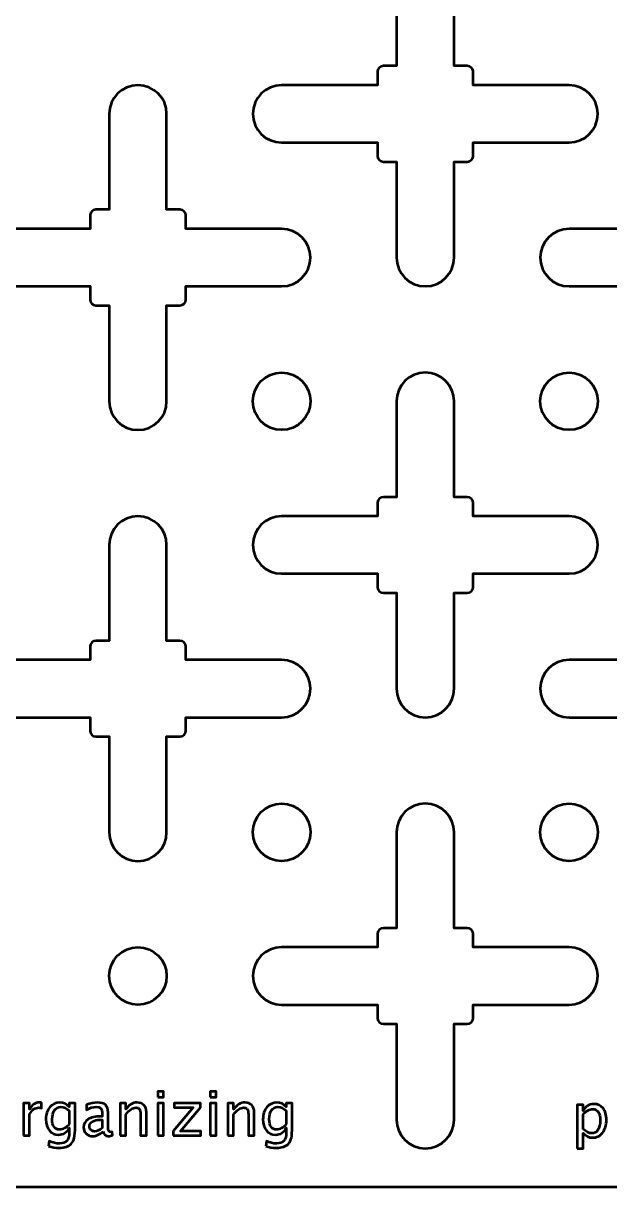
# Model space of a CAD drawing. Header units: centimetres. Extents: x -24.7 to 24.7, y -24.7 to 24.7.
# Drawn here: x -17.7 to -11.57, y -24.7 to -12.55 of the extents above; entities that cross this region are included whole.
import ezdxf

# ---------------------------------------------------------------- set-up
doc = ezdxf.new("R2010")
doc.units = ezdxf.units.CM
doc.header["$MEASUREMENT"] = 0
doc.layers.add('Layer 1', color=7, linetype='Continuous')

msp = doc.modelspace()

# ---------------------------------------------------------------- linework, layer by layer
at = {"layer": 'Layer 1', "lineweight": 53}
for centre in [(-14.99999, -16.50001), (-11.99999, -16.50001), (-14.99999, -21.00001), (-11.99999, -21.00001), (-16.49999, -22.50001)]:
    msp.add_ellipse(centre, major_axis=(0, 0.30001), ratio=1, dxfattribs=at)
for points, knots in [([(-24.7, -24.2), (-24.7, -24.2), (-24.7, 24.2), (-24.7, 24.2), (-24.7, 24.2), (-24.7, 24.47614), (-24.47614, 24.7), (-24.2, 24.7), (-24.2, 24.7), (-24.2, 24.7), (24.2, 24.7), (24.2, 24.7), (24.2, 24.7), (24.47614, 24.7), (24.7, 24.47614), (24.7, 24.2), (24.7, 24.2), (24.7, 24.2), (24.7, -24.2), (24.7, -24.2), (24.7, -24.2), (24.7, -24.47614), (24.47614, -24.7), (24.2, -24.7), (24.2, -24.7), (24.2, -24.7), (-24.2, -24.7), (-24.2, -24.7), (-24.2, -24.7), (-24.47614, -24.7), (-24.7, -24.47614), (-24.7, -24.2)], [0, 0, 0, 0, 0.11111111, 0.11111111, 0.11111111, 0.11111111, 0.22222222, 0.22222222, 0.22222222, 0.22222222, 0.33333333, 0.33333333, 0.33333333, 0.33333333, 0.44444444, 0.44444444, 0.44444444, 0.44444444, 0.55555556, 0.55555556, 0.55555556, 0.55555556, 0.66666667, 0.66666667, 0.66666667, 0.66666667, 0.77777778, 0.77777778, 0.77777778, 0.77777778, 1, 1, 1, 1]), ([(-13.8, -15), (-13.8, -15), (-13.8, -13.99998), (-13.8, -13.99998), (-13.8, -13.99998), (-13.8, -13.99998), (-13.9375, -13.99998), (-13.9375, -13.99998), (-13.9375, -13.99998), (-13.97202, -13.99998), (-14, -13.97199), (-14, -13.93748), (-14, -13.93748), (-14, -13.93748), (-14, -13.8), (-14, -13.8), (-14, -13.8), (-14, -13.8), (-15, -13.8), (-15, -13.8), (-15, -13.8), (-15.16569, -13.8), (-15.3, -13.66569), (-15.3, -13.5), (-15.3, -13.5), (-15.3, -13.33431), (-15.16569, -13.2), (-15, -13.2), (-15, -13.2), (-15, -13.2), (-14, -13.2), (-14, -13.2), (-14, -13.2), (-14, -13.2), (-14, -13.06252), (-14, -13.06252), (-14, -13.06252), (-14, -13.02801), (-13.97202, -13.00002), (-13.9375, -13.00002), (-13.9375, -13.00002), (-13.9375, -13.00002), (-13.8, -13.00002), (-13.8, -13.00002), (-13.8, -13.00002), (-13.8, -13.00002), (-13.8, -12), (-13.8, -12), (-13.8, -12), (-13.8, -11.83431), (-13.66569, -11.7), (-13.5, -11.7), (-13.5, -11.7), (-13.33431, -11.7), (-13.2, -11.83431), (-13.2, -12), (-13.2, -12), (-13.2, -12), (-13.2, -13.00002), (-13.2, -13.00002), (-13.2, -13.00002), (-13.2, -13.00002), (-13.0625, -13.00002), (-13.0625, -13.00002), (-13.0625, -13.00002), (-13.02798, -13.00002), (-13, -13.02801), (-13, -13.06252), (-13, -13.06252), (-13, -13.06252), (-13, -13.2), (-13, -13.2), (-13, -13.2), (-13, -13.2), (-12, -13.2), (-12, -13.2), (-12, -13.2), (-11.83431, -13.2), (-11.7, -13.33431), (-11.7, -13.5), (-11.7, -13.5), (-11.7, -13.66569), (-11.83431, -13.8), (-12, -13.8), (-12, -13.8), (-12, -13.8), (-13, -13.8), (-13, -13.8), (-13, -13.8), (-13, -13.8), (-13, -13.93748), (-13, -13.93748), (-13, -13.93748), (-13, -13.97199), (-13.02798, -13.99998), (-13.0625, -13.99998), (-13.0625, -13.99998), (-13.0625, -13.99998), (-13.2, -13.99998), (-13.2, -13.99998), (-13.2, -13.99998), (-13.2, -13.99998), (-13.2, -15), (-13.2, -15), (-13.2, -15), (-13.2, -15.16569), (-13.33431, -15.3), (-13.5, -15.3), (-13.5, -15.3), (-13.66569, -15.3), (-13.8, -15.16569), (-13.8, -15)], [0, 0, 0, 0, 0.03448276, 0.03448276, 0.03448276, 0.03448276, 0.06896552, 0.06896552, 0.06896552, 0.06896552, 0.10344828, 0.10344828, 0.10344828, 0.10344828, 0.13793103, 0.13793103, 0.13793103, 0.13793103, 0.17241379, 0.17241379, 0.17241379, 0.17241379, 0.20689655, 0.20689655, 0.20689655, 0.20689655, 0.24137931, 0.24137931, 0.24137931, 0.24137931, 0.27586207, 0.27586207, 0.27586207, 0.27586207, 0.31034483, 0.31034483, 0.31034483, 0.31034483, 0.34482759, 0.34482759, 0.34482759, 0.34482759, 0.37931034, 0.37931034, 0.37931034, 0.37931034, 0.4137931, 0.4137931, 0.4137931, 0.4137931, 0.44827586, 0.44827586, 0.44827586, 0.44827586, 0.48275862, 0.48275862, 0.48275862, 0.48275862, 0.51724138, 0.51724138, 0.51724138, 0.51724138, 0.55172414, 0.55172414, 0.55172414, 0.55172414, 0.5862069, 0.5862069, 0.5862069, 0.5862069, 0.62068966, 0.62068966, 0.62068966, 0.62068966, 0.65517241, 0.65517241, 0.65517241, 0.65517241, 0.68965517, 0.68965517, 0.68965517, 0.68965517, 0.72413793, 0.72413793, 0.72413793, 0.72413793, 0.75862069, 0.75862069, 0.75862069, 0.75862069, 0.79310345, 0.79310345, 0.79310345, 0.79310345, 0.82758621, 0.82758621, 0.82758621, 0.82758621, 0.86206897, 0.86206897, 0.86206897, 0.86206897, 0.89655172, 0.89655172, 0.89655172, 0.89655172, 0.93103448, 0.93103448, 0.93103448, 0.93103448, 1, 1, 1, 1]), ([(-16.8, -16.5), (-16.8, -16.5), (-16.8, -15.49998), (-16.8, -15.49998), (-16.8, -15.49998), (-16.8, -15.49998), (-16.9375, -15.49998), (-16.9375, -15.49998), (-16.9375, -15.49998), (-16.97202, -15.49998), (-17, -15.47199), (-17, -15.43748), (-17, -15.43748), (-17, -15.43748), (-17, -15.3), (-17, -15.3), (-17, -15.3), (-17, -15.3), (-18, -15.3), (-18, -15.3), (-18, -15.3), (-18.16569, -15.3), (-18.3, -15.16569), (-18.3, -15), (-18.3, -15), (-18.3, -14.83431), (-18.16569, -14.7), (-18, -14.7), (-18, -14.7), (-18, -14.7), (-17, -14.7), (-17, -14.7), (-17, -14.7), (-17, -14.7), (-17, -14.56252), (-17, -14.56252), (-17, -14.56252), (-17, -14.52801), (-16.97202, -14.50002), (-16.9375, -14.50002), (-16.9375, -14.50002), (-16.9375, -14.50002), (-16.8, -14.50002), (-16.8, -14.50002), (-16.8, -14.50002), (-16.8, -14.50002), (-16.8, -13.5), (-16.8, -13.5), (-16.8, -13.5), (-16.8, -13.33431), (-16.66569, -13.2), (-16.5, -13.2), (-16.5, -13.2), (-16.33431, -13.2), (-16.2, -13.33431), (-16.2, -13.5), (-16.2, -13.5), (-16.2, -13.5), (-16.2, -14.50002), (-16.2, -14.50002), (-16.2, -14.50002), (-16.2, -14.50002), (-16.0625, -14.50002), (-16.0625, -14.50002), (-16.0625, -14.50002), (-16.02798, -14.50002), (-16, -14.52801), (-16, -14.56252), (-16, -14.56252), (-16, -14.56252), (-16, -14.7), (-16, -14.7), (-16, -14.7), (-16, -14.7), (-15, -14.7), (-15, -14.7), (-15, -14.7), (-14.83431, -14.7), (-14.7, -14.83431), (-14.7, -15), (-14.7, -15), (-14.7, -15.16569), (-14.83431, -15.3), (-15, -15.3), (-15, -15.3), (-15, -15.3), (-16, -15.3), (-16, -15.3), (-16, -15.3), (-16, -15.3), (-16, -15.43748), (-16, -15.43748), (-16, -15.43748), (-16, -15.47199), (-16.02798, -15.49998), (-16.0625, -15.49998), (-16.0625, -15.49998), (-16.0625, -15.49998), (-16.2, -15.49998), (-16.2, -15.49998), (-16.2, -15.49998), (-16.2, -15.49998), (-16.2, -16.5), (-16.2, -16.5), (-16.2, -16.5), (-16.2, -16.66569), (-16.33431, -16.8), (-16.5, -16.8), (-16.5, -16.8), (-16.66569, -16.8), (-16.8, -16.66569), (-16.8, -16.5)], [0, 0, 0, 0, 0.03448276, 0.03448276, 0.03448276, 0.03448276, 0.06896552, 0.06896552, 0.06896552, 0.06896552, 0.10344828, 0.10344828, 0.10344828, 0.10344828, 0.13793103, 0.13793103, 0.13793103, 0.13793103, 0.17241379, 0.17241379, 0.17241379, 0.17241379, 0.20689655, 0.20689655, 0.20689655, 0.20689655, 0.24137931, 0.24137931, 0.24137931, 0.24137931, 0.27586207, 0.27586207, 0.27586207, 0.27586207, 0.31034483, 0.31034483, 0.31034483, 0.31034483, 0.34482759, 0.34482759, 0.34482759, 0.34482759, 0.37931034, 0.37931034, 0.37931034, 0.37931034, 0.4137931, 0.4137931, 0.4137931, 0.4137931, 0.44827586, 0.44827586, 0.44827586, 0.44827586, 0.48275862, 0.48275862, 0.48275862, 0.48275862, 0.51724138, 0.51724138, 0.51724138, 0.51724138, 0.55172414, 0.55172414, 0.55172414, 0.55172414, 0.5862069, 0.5862069, 0.5862069, 0.5862069, 0.62068966, 0.62068966, 0.62068966, 0.62068966, 0.65517241, 0.65517241, 0.65517241, 0.65517241, 0.68965517, 0.68965517, 0.68965517, 0.68965517, 0.72413793, 0.72413793, 0.72413793, 0.72413793, 0.75862069, 0.75862069, 0.75862069, 0.75862069, 0.79310345, 0.79310345, 0.79310345, 0.79310345, 0.82758621, 0.82758621, 0.82758621, 0.82758621, 0.86206897, 0.86206897, 0.86206897, 0.86206897, 0.89655172, 0.89655172, 0.89655172, 0.89655172, 0.93103448, 0.93103448, 0.93103448, 0.93103448, 1, 1, 1, 1]), ([(-10.8, -16.5), (-10.8, -16.5), (-10.8, -15.49998), (-10.8, -15.49998), (-10.8, -15.49998), (-10.8, -15.49998), (-10.9375, -15.49998), (-10.9375, -15.49998), (-10.9375, -15.49998), (-10.97202, -15.49998), (-11, -15.47199), (-11, -15.43748), (-11, -15.43748), (-11, -15.43748), (-11, -15.3), (-11, -15.3), (-11, -15.3), (-11, -15.3), (-12, -15.3), (-12, -15.3), (-12, -15.3), (-12.16569, -15.3), (-12.3, -15.16569), (-12.3, -15), (-12.3, -15), (-12.3, -14.83431), (-12.16569, -14.7), (-12, -14.7), (-12, -14.7), (-12, -14.7), (-11, -14.7), (-11, -14.7), (-11, -14.7), (-11, -14.7), (-11, -14.56252), (-11, -14.56252), (-11, -14.56252), (-11, -14.52801), (-10.97202, -14.50002), (-10.9375, -14.50002), (-10.9375, -14.50002), (-10.9375, -14.50002), (-10.8, -14.50002), (-10.8, -14.50002), (-10.8, -14.50002), (-10.8, -14.50002), (-10.8, -13.5), (-10.8, -13.5), (-10.8, -13.5), (-10.8, -13.33431), (-10.66569, -13.2), (-10.5, -13.2), (-10.5, -13.2), (-10.33431, -13.2), (-10.2, -13.33431), (-10.2, -13.5), (-10.2, -13.5), (-10.2, -13.5), (-10.2, -14.50002), (-10.2, -14.50002), (-10.2, -14.50002), (-10.2, -14.50002), (-10.0625, -14.50002), (-10.0625, -14.50002), (-10.0625, -14.50002), (-10.02798, -14.50002), (-10, -14.52801), (-10, -14.56252), (-10, -14.56252), (-10, -14.56252), (-10, -14.7), (-10, -14.7), (-10, -14.7), (-10, -14.7), (-9, -14.7), (-9, -14.7), (-9, -14.7), (-8.83431, -14.7), (-8.7, -14.83431), (-8.7, -15), (-8.7, -15), (-8.7, -15.16569), (-8.83431, -15.3), (-9, -15.3), (-9, -15.3), (-9, -15.3), (-10, -15.3), (-10, -15.3), (-10, -15.3), (-10, -15.3), (-10, -15.43748), (-10, -15.43748), (-10, -15.43748), (-10, -15.47199), (-10.02798, -15.49998), (-10.0625, -15.49998), (-10.0625, -15.49998), (-10.0625, -15.49998), (-10.2, -15.49998), (-10.2, -15.49998), (-10.2, -15.49998), (-10.2, -15.49998), (-10.2, -16.5), (-10.2, -16.5), (-10.2, -16.5), (-10.2, -16.66569), (-10.33431, -16.8), (-10.5, -16.8), (-10.5, -16.8), (-10.66569, -16.8), (-10.8, -16.66569), (-10.8, -16.5)], [0, 0, 0, 0, 0.03448276, 0.03448276, 0.03448276, 0.03448276, 0.06896552, 0.06896552, 0.06896552, 0.06896552, 0.10344828, 0.10344828, 0.10344828, 0.10344828, 0.13793103, 0.13793103, 0.13793103, 0.13793103, 0.17241379, 0.17241379, 0.17241379, 0.17241379, 0.20689655, 0.20689655, 0.20689655, 0.20689655, 0.24137931, 0.24137931, 0.24137931, 0.24137931, 0.27586207, 0.27586207, 0.27586207, 0.27586207, 0.31034483, 0.31034483, 0.31034483, 0.31034483, 0.34482759, 0.34482759, 0.34482759, 0.34482759, 0.37931034, 0.37931034, 0.37931034, 0.37931034, 0.4137931, 0.4137931, 0.4137931, 0.4137931, 0.44827586, 0.44827586, 0.44827586, 0.44827586, 0.48275862, 0.48275862, 0.48275862, 0.48275862, 0.51724138, 0.51724138, 0.51724138, 0.51724138, 0.55172414, 0.55172414, 0.55172414, 0.55172414, 0.5862069, 0.5862069, 0.5862069, 0.5862069, 0.62068966, 0.62068966, 0.62068966, 0.62068966, 0.65517241, 0.65517241, 0.65517241, 0.65517241, 0.68965517, 0.68965517, 0.68965517, 0.68965517, 0.72413793, 0.72413793, 0.72413793, 0.72413793, 0.75862069, 0.75862069, 0.75862069, 0.75862069, 0.79310345, 0.79310345, 0.79310345, 0.79310345, 0.82758621, 0.82758621, 0.82758621, 0.82758621, 0.86206897, 0.86206897, 0.86206897, 0.86206897, 0.89655172, 0.89655172, 0.89655172, 0.89655172, 0.93103448, 0.93103448, 0.93103448, 0.93103448, 1, 1, 1, 1]), ([(-13.8, -19.5), (-13.8, -19.5), (-13.8, -18.49998), (-13.8, -18.49998), (-13.8, -18.49998), (-13.8, -18.49998), (-13.9375, -18.49998), (-13.9375, -18.49998), (-13.9375, -18.49998), (-13.97202, -18.49998), (-14, -18.47199), (-14, -18.43748), (-14, -18.43748), (-14, -18.43748), (-14, -18.3), (-14, -18.3), (-14, -18.3), (-14, -18.3), (-15, -18.3), (-15, -18.3), (-15, -18.3), (-15.16569, -18.3), (-15.3, -18.16569), (-15.3, -18), (-15.3, -18), (-15.3, -17.83431), (-15.16569, -17.7), (-15, -17.7), (-15, -17.7), (-15, -17.7), (-14, -17.7), (-14, -17.7), (-14, -17.7), (-14, -17.7), (-14, -17.56252), (-14, -17.56252), (-14, -17.56252), (-14, -17.52801), (-13.97202, -17.50002), (-13.9375, -17.50002), (-13.9375, -17.50002), (-13.9375, -17.50002), (-13.8, -17.50002), (-13.8, -17.50002), (-13.8, -17.50002), (-13.8, -17.50002), (-13.8, -16.5), (-13.8, -16.5), (-13.8, -16.5), (-13.8, -16.33431), (-13.66569, -16.2), (-13.5, -16.2), (-13.5, -16.2), (-13.33431, -16.2), (-13.2, -16.33431), (-13.2, -16.5), (-13.2, -16.5), (-13.2, -16.5), (-13.2, -17.50002), (-13.2, -17.50002), (-13.2, -17.50002), (-13.2, -17.50002), (-13.0625, -17.50002), (-13.0625, -17.50002), (-13.0625, -17.50002), (-13.02798, -17.50002), (-13, -17.52801), (-13, -17.56252), (-13, -17.56252), (-13, -17.56252), (-13, -17.7), (-13, -17.7), (-13, -17.7), (-13, -17.7), (-12, -17.7), (-12, -17.7), (-12, -17.7), (-11.83431, -17.7), (-11.7, -17.83431), (-11.7, -18), (-11.7, -18), (-11.7, -18.16569), (-11.83431, -18.3), (-12, -18.3), (-12, -18.3), (-12, -18.3), (-13, -18.3), (-13, -18.3), (-13, -18.3), (-13, -18.3), (-13, -18.43748), (-13, -18.43748), (-13, -18.43748), (-13, -18.47199), (-13.02798, -18.49998), (-13.0625, -18.49998), (-13.0625, -18.49998), (-13.0625, -18.49998), (-13.2, -18.49998), (-13.2, -18.49998), (-13.2, -18.49998), (-13.2, -18.49998), (-13.2, -19.5), (-13.2, -19.5), (-13.2, -19.5), (-13.2, -19.66569), (-13.33431, -19.8), (-13.5, -19.8), (-13.5, -19.8), (-13.66569, -19.8), (-13.8, -19.66569), (-13.8, -19.5)], [0, 0, 0, 0, 0.03448276, 0.03448276, 0.03448276, 0.03448276, 0.06896552, 0.06896552, 0.06896552, 0.06896552, 0.10344828, 0.10344828, 0.10344828, 0.10344828, 0.13793103, 0.13793103, 0.13793103, 0.13793103, 0.17241379, 0.17241379, 0.17241379, 0.17241379, 0.20689655, 0.20689655, 0.20689655, 0.20689655, 0.24137931, 0.24137931, 0.24137931, 0.24137931, 0.27586207, 0.27586207, 0.27586207, 0.27586207, 0.31034483, 0.31034483, 0.31034483, 0.31034483, 0.34482759, 0.34482759, 0.34482759, 0.34482759, 0.37931034, 0.37931034, 0.37931034, 0.37931034, 0.4137931, 0.4137931, 0.4137931, 0.4137931, 0.44827586, 0.44827586, 0.44827586, 0.44827586, 0.48275862, 0.48275862, 0.48275862, 0.48275862, 0.51724138, 0.51724138, 0.51724138, 0.51724138, 0.55172414, 0.55172414, 0.55172414, 0.55172414, 0.5862069, 0.5862069, 0.5862069, 0.5862069, 0.62068966, 0.62068966, 0.62068966, 0.62068966, 0.65517241, 0.65517241, 0.65517241, 0.65517241, 0.68965517, 0.68965517, 0.68965517, 0.68965517, 0.72413793, 0.72413793, 0.72413793, 0.72413793, 0.75862069, 0.75862069, 0.75862069, 0.75862069, 0.79310345, 0.79310345, 0.79310345, 0.79310345, 0.82758621, 0.82758621, 0.82758621, 0.82758621, 0.86206897, 0.86206897, 0.86206897, 0.86206897, 0.89655172, 0.89655172, 0.89655172, 0.89655172, 0.93103448, 0.93103448, 0.93103448, 0.93103448, 1, 1, 1, 1]), ([(-16.8, -21), (-16.8, -21), (-16.8, -19.99998), (-16.8, -19.99998), (-16.8, -19.99998), (-16.8, -19.99998), (-16.9375, -19.99998), (-16.9375, -19.99998), (-16.9375, -19.99998), (-16.97202, -19.99998), (-17, -19.97199), (-17, -19.93748), (-17, -19.93748), (-17, -19.93748), (-17, -19.8), (-17, -19.8), (-17, -19.8), (-17, -19.8), (-18, -19.8), (-18, -19.8), (-18, -19.8), (-18.16569, -19.8), (-18.3, -19.66569), (-18.3, -19.5), (-18.3, -19.5), (-18.3, -19.33431), (-18.16569, -19.2), (-18, -19.2), (-18, -19.2), (-18, -19.2), (-17, -19.2), (-17, -19.2), (-17, -19.2), (-17, -19.2), (-17, -19.06252), (-17, -19.06252), (-17, -19.06252), (-17, -19.02801), (-16.97202, -19.00002), (-16.9375, -19.00002), (-16.9375, -19.00002), (-16.9375, -19.00002), (-16.8, -19.00002), (-16.8, -19.00002), (-16.8, -19.00002), (-16.8, -19.00002), (-16.8, -18), (-16.8, -18), (-16.8, -18), (-16.8, -17.83431), (-16.66569, -17.7), (-16.5, -17.7), (-16.5, -17.7), (-16.33431, -17.7), (-16.2, -17.83431), (-16.2, -18), (-16.2, -18), (-16.2, -18), (-16.2, -19.00002), (-16.2, -19.00002), (-16.2, -19.00002), (-16.2, -19.00002), (-16.0625, -19.00002), (-16.0625, -19.00002), (-16.0625, -19.00002), (-16.02798, -19.00002), (-16, -19.02801), (-16, -19.06252), (-16, -19.06252), (-16, -19.06252), (-16, -19.2), (-16, -19.2), (-16, -19.2), (-16, -19.2), (-15, -19.2), (-15, -19.2), (-15, -19.2), (-14.83431, -19.2), (-14.7, -19.33431), (-14.7, -19.5), (-14.7, -19.5), (-14.7, -19.66569), (-14.83431, -19.8), (-15, -19.8), (-15, -19.8), (-15, -19.8), (-16, -19.8), (-16, -19.8), (-16, -19.8), (-16, -19.8), (-16, -19.93748), (-16, -19.93748), (-16, -19.93748), (-16, -19.97199), (-16.02798, -19.99998), (-16.0625, -19.99998), (-16.0625, -19.99998), (-16.0625, -19.99998), (-16.2, -19.99998), (-16.2, -19.99998), (-16.2, -19.99998), (-16.2, -19.99998), (-16.2, -21), (-16.2, -21), (-16.2, -21), (-16.2, -21.16569), (-16.33431, -21.3), (-16.5, -21.3), (-16.5, -21.3), (-16.66569, -21.3), (-16.8, -21.16569), (-16.8, -21)], [0, 0, 0, 0, 0.03448276, 0.03448276, 0.03448276, 0.03448276, 0.06896552, 0.06896552, 0.06896552, 0.06896552, 0.10344828, 0.10344828, 0.10344828, 0.10344828, 0.13793103, 0.13793103, 0.13793103, 0.13793103, 0.17241379, 0.17241379, 0.17241379, 0.17241379, 0.20689655, 0.20689655, 0.20689655, 0.20689655, 0.24137931, 0.24137931, 0.24137931, 0.24137931, 0.27586207, 0.27586207, 0.27586207, 0.27586207, 0.31034483, 0.31034483, 0.31034483, 0.31034483, 0.34482759, 0.34482759, 0.34482759, 0.34482759, 0.37931034, 0.37931034, 0.37931034, 0.37931034, 0.4137931, 0.4137931, 0.4137931, 0.4137931, 0.44827586, 0.44827586, 0.44827586, 0.44827586, 0.48275862, 0.48275862, 0.48275862, 0.48275862, 0.51724138, 0.51724138, 0.51724138, 0.51724138, 0.55172414, 0.55172414, 0.55172414, 0.55172414, 0.5862069, 0.5862069, 0.5862069, 0.5862069, 0.62068966, 0.62068966, 0.62068966, 0.62068966, 0.65517241, 0.65517241, 0.65517241, 0.65517241, 0.68965517, 0.68965517, 0.68965517, 0.68965517, 0.72413793, 0.72413793, 0.72413793, 0.72413793, 0.75862069, 0.75862069, 0.75862069, 0.75862069, 0.79310345, 0.79310345, 0.79310345, 0.79310345, 0.82758621, 0.82758621, 0.82758621, 0.82758621, 0.86206897, 0.86206897, 0.86206897, 0.86206897, 0.89655172, 0.89655172, 0.89655172, 0.89655172, 0.93103448, 0.93103448, 0.93103448, 0.93103448, 1, 1, 1, 1]), ([(-10.8, -21), (-10.8, -21), (-10.8, -19.99998), (-10.8, -19.99998), (-10.8, -19.99998), (-10.8, -19.99998), (-10.9375, -19.99998), (-10.9375, -19.99998), (-10.9375, -19.99998), (-10.97202, -19.99998), (-11, -19.97199), (-11, -19.93748), (-11, -19.93748), (-11, -19.93748), (-11, -19.8), (-11, -19.8), (-11, -19.8), (-11, -19.8), (-12, -19.8), (-12, -19.8), (-12, -19.8), (-12.16569, -19.8), (-12.3, -19.66569), (-12.3, -19.5), (-12.3, -19.5), (-12.3, -19.33431), (-12.16569, -19.2), (-12, -19.2), (-12, -19.2), (-12, -19.2), (-11, -19.2), (-11, -19.2), (-11, -19.2), (-11, -19.2), (-11, -19.06252), (-11, -19.06252), (-11, -19.06252), (-11, -19.02801), (-10.97202, -19.00002), (-10.9375, -19.00002), (-10.9375, -19.00002), (-10.9375, -19.00002), (-10.8, -19.00002), (-10.8, -19.00002), (-10.8, -19.00002), (-10.8, -19.00002), (-10.8, -18), (-10.8, -18), (-10.8, -18), (-10.8, -17.83431), (-10.66569, -17.7), (-10.5, -17.7), (-10.5, -17.7), (-10.33431, -17.7), (-10.2, -17.83431), (-10.2, -18), (-10.2, -18), (-10.2, -18), (-10.2, -19.00002), (-10.2, -19.00002), (-10.2, -19.00002), (-10.2, -19.00002), (-10.0625, -19.00002), (-10.0625, -19.00002), (-10.0625, -19.00002), (-10.02798, -19.00002), (-10, -19.02801), (-10, -19.06252), (-10, -19.06252), (-10, -19.06252), (-10, -19.2), (-10, -19.2), (-10, -19.2), (-10, -19.2), (-9, -19.2), (-9, -19.2), (-9, -19.2), (-8.83431, -19.2), (-8.7, -19.33431), (-8.7, -19.5), (-8.7, -19.5), (-8.7, -19.66569), (-8.83431, -19.8), (-9, -19.8), (-9, -19.8), (-9, -19.8), (-10, -19.8), (-10, -19.8), (-10, -19.8), (-10, -19.8), (-10, -19.93748), (-10, -19.93748), (-10, -19.93748), (-10, -19.97199), (-10.02798, -19.99998), (-10.0625, -19.99998), (-10.0625, -19.99998), (-10.0625, -19.99998), (-10.2, -19.99998), (-10.2, -19.99998), (-10.2, -19.99998), (-10.2, -19.99998), (-10.2, -21), (-10.2, -21), (-10.2, -21), (-10.2, -21.16569), (-10.33431, -21.3), (-10.5, -21.3), (-10.5, -21.3), (-10.66569, -21.3), (-10.8, -21.16569), (-10.8, -21)], [0, 0, 0, 0, 0.03448276, 0.03448276, 0.03448276, 0.03448276, 0.06896552, 0.06896552, 0.06896552, 0.06896552, 0.10344828, 0.10344828, 0.10344828, 0.10344828, 0.13793103, 0.13793103, 0.13793103, 0.13793103, 0.17241379, 0.17241379, 0.17241379, 0.17241379, 0.20689655, 0.20689655, 0.20689655, 0.20689655, 0.24137931, 0.24137931, 0.24137931, 0.24137931, 0.27586207, 0.27586207, 0.27586207, 0.27586207, 0.31034483, 0.31034483, 0.31034483, 0.31034483, 0.34482759, 0.34482759, 0.34482759, 0.34482759, 0.37931034, 0.37931034, 0.37931034, 0.37931034, 0.4137931, 0.4137931, 0.4137931, 0.4137931, 0.44827586, 0.44827586, 0.44827586, 0.44827586, 0.48275862, 0.48275862, 0.48275862, 0.48275862, 0.51724138, 0.51724138, 0.51724138, 0.51724138, 0.55172414, 0.55172414, 0.55172414, 0.55172414, 0.5862069, 0.5862069, 0.5862069, 0.5862069, 0.62068966, 0.62068966, 0.62068966, 0.62068966, 0.65517241, 0.65517241, 0.65517241, 0.65517241, 0.68965517, 0.68965517, 0.68965517, 0.68965517, 0.72413793, 0.72413793, 0.72413793, 0.72413793, 0.75862069, 0.75862069, 0.75862069, 0.75862069, 0.79310345, 0.79310345, 0.79310345, 0.79310345, 0.82758621, 0.82758621, 0.82758621, 0.82758621, 0.86206897, 0.86206897, 0.86206897, 0.86206897, 0.89655172, 0.89655172, 0.89655172, 0.89655172, 0.93103448, 0.93103448, 0.93103448, 0.93103448, 1, 1, 1, 1]), ([(-13.8, -24), (-13.8, -24), (-13.8, -22.99998), (-13.8, -22.99998), (-13.8, -22.99998), (-13.8, -22.99998), (-13.9375, -22.99998), (-13.9375, -22.99998), (-13.9375, -22.99998), (-13.97202, -22.99998), (-14, -22.97199), (-14, -22.93748), (-14, -22.93748), (-14, -22.93748), (-14, -22.8), (-14, -22.8), (-14, -22.8), (-14, -22.8), (-15, -22.8), (-15, -22.8), (-15, -22.8), (-15.16569, -22.8), (-15.3, -22.66569), (-15.3, -22.5), (-15.3, -22.5), (-15.3, -22.33431), (-15.16569, -22.2), (-15, -22.2), (-15, -22.2), (-15, -22.2), (-14, -22.2), (-14, -22.2), (-14, -22.2), (-14, -22.2), (-14, -22.06252), (-14, -22.06252), (-14, -22.06252), (-14, -22.02801), (-13.97202, -22.00002), (-13.9375, -22.00002), (-13.9375, -22.00002), (-13.9375, -22.00002), (-13.8, -22.00002), (-13.8, -22.00002), (-13.8, -22.00002), (-13.8, -22.00002), (-13.8, -21), (-13.8, -21), (-13.8, -21), (-13.8, -20.83431), (-13.66569, -20.7), (-13.5, -20.7), (-13.5, -20.7), (-13.33431, -20.7), (-13.2, -20.83431), (-13.2, -21), (-13.2, -21), (-13.2, -21), (-13.2, -22.00002), (-13.2, -22.00002), (-13.2, -22.00002), (-13.2, -22.00002), (-13.0625, -22.00002), (-13.0625, -22.00002), (-13.0625, -22.00002), (-13.02798, -22.00002), (-13, -22.02801), (-13, -22.06252), (-13, -22.06252), (-13, -22.06252), (-13, -22.2), (-13, -22.2), (-13, -22.2), (-13, -22.2), (-12, -22.2), (-12, -22.2), (-12, -22.2), (-11.83431, -22.2), (-11.7, -22.33431), (-11.7, -22.5), (-11.7, -22.5), (-11.7, -22.66569), (-11.83431, -22.8), (-12, -22.8), (-12, -22.8), (-12, -22.8), (-13, -22.8), (-13, -22.8), (-13, -22.8), (-13, -22.8), (-13, -22.93748), (-13, -22.93748), (-13, -22.93748), (-13, -22.97199), (-13.02798, -22.99998), (-13.0625, -22.99998), (-13.0625, -22.99998), (-13.0625, -22.99998), (-13.2, -22.99998), (-13.2, -22.99998), (-13.2, -22.99998), (-13.2, -22.99998), (-13.2, -24), (-13.2, -24), (-13.2, -24), (-13.2, -24.16569), (-13.33431, -24.3), (-13.5, -24.3), (-13.5, -24.3), (-13.66569, -24.3), (-13.8, -24.16569), (-13.8, -24)], [0, 0, 0, 0, 0.03448276, 0.03448276, 0.03448276, 0.03448276, 0.06896552, 0.06896552, 0.06896552, 0.06896552, 0.10344828, 0.10344828, 0.10344828, 0.10344828, 0.13793103, 0.13793103, 0.13793103, 0.13793103, 0.17241379, 0.17241379, 0.17241379, 0.17241379, 0.20689655, 0.20689655, 0.20689655, 0.20689655, 0.24137931, 0.24137931, 0.24137931, 0.24137931, 0.27586207, 0.27586207, 0.27586207, 0.27586207, 0.31034483, 0.31034483, 0.31034483, 0.31034483, 0.34482759, 0.34482759, 0.34482759, 0.34482759, 0.37931034, 0.37931034, 0.37931034, 0.37931034, 0.4137931, 0.4137931, 0.4137931, 0.4137931, 0.44827586, 0.44827586, 0.44827586, 0.44827586, 0.48275862, 0.48275862, 0.48275862, 0.48275862, 0.51724138, 0.51724138, 0.51724138, 0.51724138, 0.55172414, 0.55172414, 0.55172414, 0.55172414, 0.5862069, 0.5862069, 0.5862069, 0.5862069, 0.62068966, 0.62068966, 0.62068966, 0.62068966, 0.65517241, 0.65517241, 0.65517241, 0.65517241, 0.68965517, 0.68965517, 0.68965517, 0.68965517, 0.72413793, 0.72413793, 0.72413793, 0.72413793, 0.75862069, 0.75862069, 0.75862069, 0.75862069, 0.79310345, 0.79310345, 0.79310345, 0.79310345, 0.82758621, 0.82758621, 0.82758621, 0.82758621, 0.86206897, 0.86206897, 0.86206897, 0.86206897, 0.89655172, 0.89655172, 0.89655172, 0.89655172, 0.93103448, 0.93103448, 0.93103448, 0.93103448, 1, 1, 1, 1])]:
    msp.add_open_spline(points, degree=3, knots=knots, dxfattribs=at)
at = {"layer": 'Layer 1', "color": 5, "lineweight": 53}
for points, knots in [([(-16.29268, -23.76664), (-16.29268, -23.76664), (-16.29268, -23.70568), (-16.29268, -23.70568), (-16.29268, -23.70568), (-16.29268, -23.70568), (-16.23172, -23.70568), (-16.23172, -23.70568), (-16.23172, -23.70568), (-16.23172, -23.70568), (-16.23172, -23.76664), (-16.23172, -23.76664), (-16.23172, -23.76664), (-16.23172, -23.76664), (-16.29268, -23.76664), (-16.29268, -23.76664)], [0, 0, 0, 0, 0.2, 0.2, 0.2, 0.2, 0.4, 0.4, 0.4, 0.4, 0.6, 0.6, 0.6, 0.6, 1, 1, 1, 1]), ([(-15.7452, -23.76664), (-15.7452, -23.76664), (-15.7452, -23.70568), (-15.7452, -23.70568), (-15.7452, -23.70568), (-15.7452, -23.70568), (-15.68424, -23.70568), (-15.68424, -23.70568), (-15.68424, -23.70568), (-15.68424, -23.70568), (-15.68424, -23.76664), (-15.68424, -23.76664), (-15.68424, -23.76664), (-15.68424, -23.76664), (-15.7452, -23.76664), (-15.7452, -23.76664)], [0, 0, 0, 0, 0.2, 0.2, 0.2, 0.2, 0.4, 0.4, 0.4, 0.4, 0.6, 0.6, 0.6, 0.6, 1, 1, 1, 1]), ([(-17.69317, -24.16479), (-17.69317, -24.16479), (-17.69317, -23.82824), (-17.69317, -23.82824), (-17.69317, -23.82824), (-17.69317, -23.82824), (-17.63221, -23.82824), (-17.63221, -23.82824), (-17.63221, -23.82824), (-17.63221, -23.82824), (-17.63221, -23.89185), (-17.63221, -23.89185), (-17.63221, -23.89185), (-17.60797, -23.84475), (-17.57284, -23.82125), (-17.52669, -23.82125), (-17.52669, -23.82125), (-17.52045, -23.82125), (-17.51389, -23.82178), (-17.50711, -23.82284), (-17.50711, -23.82284), (-17.50711, -23.82284), (-17.50711, -23.87989), (-17.50711, -23.87989), (-17.50711, -23.87989), (-17.5177, -23.87639), (-17.52701, -23.87459), (-17.53505, -23.87459), (-17.53505, -23.87459), (-17.57379, -23.87459), (-17.60617, -23.89745), (-17.63221, -23.94328), (-17.63221, -23.94328), (-17.63221, -23.94328), (-17.63221, -24.16479), (-17.63221, -24.16479), (-17.63221, -24.16479), (-17.63221, -24.16479), (-17.69317, -24.16479), (-17.69317, -24.16479)], [0, 0, 0, 0, 0.09090909, 0.09090909, 0.09090909, 0.09090909, 0.18181818, 0.18181818, 0.18181818, 0.18181818, 0.27272727, 0.27272727, 0.27272727, 0.27272727, 0.36363636, 0.36363636, 0.36363636, 0.36363636, 0.45454545, 0.45454545, 0.45454545, 0.45454545, 0.54545455, 0.54545455, 0.54545455, 0.54545455, 0.63636364, 0.63636364, 0.63636364, 0.63636364, 0.72727273, 0.72727273, 0.72727273, 0.72727273, 0.81818182, 0.81818182, 0.81818182, 0.81818182, 1, 1, 1, 1]), ([(-17.43208, -24.27655), (-17.43208, -24.27655), (-17.42488, -24.22385), (-17.42488, -24.22385), (-17.42488, -24.22385), (-17.38953, -24.24036), (-17.3545, -24.24861), (-17.3199, -24.24861), (-17.3199, -24.24861), (-17.25121, -24.24861), (-17.21681, -24.2122), (-17.21681, -24.1395), (-17.21681, -24.1395), (-17.21681, -24.1395), (-17.21681, -24.08658), (-17.21681, -24.08658), (-17.21681, -24.08658), (-17.2274, -24.10891), (-17.24243, -24.12616), (-17.26201, -24.13854), (-17.26201, -24.13854), (-17.28158, -24.15093), (-17.30339, -24.15717), (-17.32741, -24.15717), (-17.32741, -24.15717), (-17.36816, -24.15717), (-17.40044, -24.14256), (-17.42425, -24.11335), (-17.42425, -24.11335), (-17.44806, -24.08414), (-17.46002, -24.04456), (-17.46002, -23.99461), (-17.46002, -23.99461), (-17.46002, -23.94349), (-17.44647, -23.90179), (-17.41938, -23.86951), (-17.41938, -23.86951), (-17.39218, -23.83734), (-17.35715, -23.82125), (-17.31408, -23.82125), (-17.31408, -23.82125), (-17.2764, -23.82125), (-17.24391, -23.83649), (-17.21681, -23.86708), (-17.21681, -23.86708), (-17.21681, -23.86708), (-17.21681, -23.82824), (-17.21681, -23.82824), (-17.21681, -23.82824), (-17.21681, -23.82824), (-17.15585, -23.82824), (-17.15585, -23.82824), (-17.15585, -23.82824), (-17.15585, -23.82824), (-17.15585, -24.07293), (-17.15585, -24.07293), (-17.15585, -24.07293), (-17.15585, -24.12553), (-17.15861, -24.16447), (-17.16411, -24.18977), (-17.16411, -24.18977), (-17.16951, -24.21506), (-17.17988, -24.2358), (-17.19491, -24.25189), (-17.19491, -24.25189), (-17.22158, -24.28015), (-17.26328, -24.29433), (-17.3199, -24.29433), (-17.3199, -24.29433), (-17.35874, -24.29433), (-17.3961, -24.2884), (-17.43208, -24.27655)], [0, 0, 0, 0, 0.05263158, 0.05263158, 0.05263158, 0.05263158, 0.10526316, 0.10526316, 0.10526316, 0.10526316, 0.15789474, 0.15789474, 0.15789474, 0.15789474, 0.21052632, 0.21052632, 0.21052632, 0.21052632, 0.26315789, 0.26315789, 0.26315789, 0.26315789, 0.31578947, 0.31578947, 0.31578947, 0.31578947, 0.36842105, 0.36842105, 0.36842105, 0.36842105, 0.42105263, 0.42105263, 0.42105263, 0.42105263, 0.47368421, 0.47368421, 0.47368421, 0.47368421, 0.52631579, 0.52631579, 0.52631579, 0.52631579, 0.57894737, 0.57894737, 0.57894737, 0.57894737, 0.63157895, 0.63157895, 0.63157895, 0.63157895, 0.68421053, 0.68421053, 0.68421053, 0.68421053, 0.73684211, 0.73684211, 0.73684211, 0.73684211, 0.78947368, 0.78947368, 0.78947368, 0.78947368, 0.84210526, 0.84210526, 0.84210526, 0.84210526, 0.89473684, 0.89473684, 0.89473684, 0.89473684, 1, 1, 1, 1]), ([(-17.21681, -24.04837), (-17.21681, -24.04837), (-17.21681, -23.90878), (-17.21681, -23.90878), (-17.21681, -23.90878), (-17.2437, -23.88094), (-17.27301, -23.86697), (-17.30466, -23.86697), (-17.30466, -23.86697), (-17.33281, -23.86697), (-17.35482, -23.87819), (-17.3707, -23.90074), (-17.3707, -23.90074), (-17.38668, -23.92317), (-17.39461, -23.95439), (-17.39461, -23.99419), (-17.39461, -23.99419), (-17.39461, -24.06732), (-17.36869, -24.10383), (-17.31672, -24.10383), (-17.31672, -24.10383), (-17.28137, -24.10383), (-17.24804, -24.08531), (-17.21681, -24.04837)], [0, 0, 0, 0, 0.14285714, 0.14285714, 0.14285714, 0.14285714, 0.28571429, 0.28571429, 0.28571429, 0.28571429, 0.42857143, 0.42857143, 0.42857143, 0.42857143, 0.57142857, 0.57142857, 0.57142857, 0.57142857, 0.71428571, 0.71428571, 0.71428571, 0.71428571, 1, 1, 1, 1]), ([(-16.86397, -24.12193), (-16.90059, -24.15558), (-16.93583, -24.17241), (-16.9697, -24.17241), (-16.9697, -24.17241), (-16.99753, -24.17241), (-17.02071, -24.16373), (-17.03902, -24.14627), (-17.03902, -24.14627), (-17.05743, -24.12881), (-17.06664, -24.10679), (-17.06664, -24.08023), (-17.06664, -24.08023), (-17.06664, -24.0435), (-17.05119, -24.01525), (-17.02028, -23.99556), (-17.02028, -23.99556), (-16.98938, -23.97588), (-16.94504, -23.96603), (-16.88725, -23.96603), (-16.88725, -23.96603), (-16.88725, -23.96603), (-16.87296, -23.96603), (-16.87296, -23.96603), (-16.87296, -23.96603), (-16.87296, -23.96603), (-16.87296, -23.9255), (-16.87296, -23.9255), (-16.87296, -23.9255), (-16.87296, -23.88645), (-16.89328, -23.86697), (-16.93403, -23.86697), (-16.93403, -23.86697), (-16.96557, -23.86697), (-17.00007, -23.87692), (-17.03743, -23.89682), (-17.03743, -23.89682), (-17.03743, -23.89682), (-17.03743, -23.84665), (-17.03743, -23.84665), (-17.03743, -23.84665), (-16.99637, -23.82972), (-16.95763, -23.82125), (-16.92133, -23.82125), (-16.92133, -23.82125), (-16.88397, -23.82125), (-16.85635, -23.82972), (-16.83867, -23.84676), (-16.83867, -23.84676), (-16.82089, -23.8638), (-16.812, -23.89005), (-16.812, -23.9255), (-16.812, -23.9255), (-16.812, -23.9255), (-16.812, -24.07758), (-16.812, -24.07758), (-16.812, -24.07758), (-16.812, -24.1124), (-16.80132, -24.12986), (-16.77983, -24.12986), (-16.77983, -24.12986), (-16.77719, -24.12986), (-16.77327, -24.12944), (-16.76808, -24.12859), (-16.76808, -24.12859), (-16.76808, -24.12859), (-16.76374, -24.16246), (-16.76374, -24.16246), (-16.76374, -24.16246), (-16.77761, -24.16913), (-16.79285, -24.17241), (-16.80957, -24.17241), (-16.80957, -24.17241), (-16.83804, -24.17241), (-16.85614, -24.15558), (-16.86397, -24.12193)], [0, 0, 0, 0, 0.05, 0.05, 0.05, 0.05, 0.1, 0.1, 0.1, 0.1, 0.15, 0.15, 0.15, 0.15, 0.2, 0.2, 0.2, 0.2, 0.25, 0.25, 0.25, 0.25, 0.3, 0.3, 0.3, 0.3, 0.35, 0.35, 0.35, 0.35, 0.4, 0.4, 0.4, 0.4, 0.45, 0.45, 0.45, 0.45, 0.5, 0.5, 0.5, 0.5, 0.55, 0.55, 0.55, 0.55, 0.6, 0.6, 0.6, 0.6, 0.65, 0.65, 0.65, 0.65, 0.7, 0.7, 0.7, 0.7, 0.75, 0.75, 0.75, 0.75, 0.8, 0.8, 0.8, 0.8, 0.85, 0.85, 0.85, 0.85, 0.9, 0.9, 0.9, 0.9, 1, 1, 1, 1]), ([(-16.6868, -24.16479), (-16.6868, -24.16479), (-16.6868, -23.82824), (-16.6868, -23.82824), (-16.6868, -23.82824), (-16.6868, -23.82824), (-16.62584, -23.82824), (-16.62584, -23.82824), (-16.62584, -23.82824), (-16.62584, -23.82824), (-16.62584, -23.89185), (-16.62584, -23.89185), (-16.62584, -23.89185), (-16.59356, -23.84475), (-16.55398, -23.82125), (-16.5072, -23.82125), (-16.5072, -23.82125), (-16.47778, -23.82125), (-16.45439, -23.83046), (-16.43714, -23.84898), (-16.43714, -23.84898), (-16.41989, -23.8674), (-16.41121, -23.89227), (-16.41121, -23.92338), (-16.41121, -23.92338), (-16.41121, -23.92338), (-16.41121, -24.16479), (-16.41121, -24.16479), (-16.41121, -24.16479), (-16.41121, -24.16479), (-16.47217, -24.16479), (-16.47217, -24.16479), (-16.47217, -24.16479), (-16.47217, -24.16479), (-16.47217, -23.94328), (-16.47217, -23.94328), (-16.47217, -23.94328), (-16.47217, -23.9183), (-16.47587, -23.90052), (-16.48318, -23.88994), (-16.48318, -23.88994), (-16.49058, -23.87925), (-16.50276, -23.87396), (-16.51979, -23.87396), (-16.51979, -23.87396), (-16.55726, -23.87396), (-16.59261, -23.89841), (-16.62584, -23.9473), (-16.62584, -23.9473), (-16.62584, -23.9473), (-16.62584, -24.16479), (-16.62584, -24.16479), (-16.62584, -24.16479), (-16.62584, -24.16479), (-16.6868, -24.16479), (-16.6868, -24.16479)], [0, 0, 0, 0, 0.06666667, 0.06666667, 0.06666667, 0.06666667, 0.13333333, 0.13333333, 0.13333333, 0.13333333, 0.2, 0.2, 0.2, 0.2, 0.26666667, 0.26666667, 0.26666667, 0.26666667, 0.33333333, 0.33333333, 0.33333333, 0.33333333, 0.4, 0.4, 0.4, 0.4, 0.46666667, 0.46666667, 0.46666667, 0.46666667, 0.53333333, 0.53333333, 0.53333333, 0.53333333, 0.6, 0.6, 0.6, 0.6, 0.66666667, 0.66666667, 0.66666667, 0.66666667, 0.73333333, 0.73333333, 0.73333333, 0.73333333, 0.8, 0.8, 0.8, 0.8, 0.86666667, 0.86666667, 0.86666667, 0.86666667, 1, 1, 1, 1]), ([(-16.29268, -24.16479), (-16.29268, -24.16479), (-16.29268, -23.82824), (-16.29268, -23.82824), (-16.29268, -23.82824), (-16.29268, -23.82824), (-16.23172, -23.82824), (-16.23172, -23.82824), (-16.23172, -23.82824), (-16.23172, -23.82824), (-16.23172, -24.16479), (-16.23172, -24.16479), (-16.23172, -24.16479), (-16.23172, -24.16479), (-16.29268, -24.16479), (-16.29268, -24.16479)], [0, 0, 0, 0, 0.2, 0.2, 0.2, 0.2, 0.4, 0.4, 0.4, 0.4, 0.6, 0.6, 0.6, 0.6, 1, 1, 1, 1]), ([(-16.13202, -24.16479), (-16.13202, -24.16479), (-16.13202, -24.11907), (-16.13202, -24.11907), (-16.13202, -24.11907), (-16.13202, -24.11907), (-15.92321, -23.87396), (-15.92321, -23.87396), (-15.92321, -23.87396), (-15.92321, -23.87396), (-16.12239, -23.87396), (-16.12239, -23.87396), (-16.12239, -23.87396), (-16.12239, -23.87396), (-16.12239, -23.82824), (-16.12239, -23.82824), (-16.12239, -23.82824), (-16.12239, -23.82824), (-15.84817, -23.82824), (-15.84817, -23.82824), (-15.84817, -23.82824), (-15.84817, -23.82824), (-15.84817, -23.87396), (-15.84817, -23.87396), (-15.84817, -23.87396), (-15.84817, -23.87396), (-16.05698, -24.11907), (-16.05698, -24.11907), (-16.05698, -24.11907), (-16.05698, -24.11907), (-15.84436, -24.11907), (-15.84436, -24.11907), (-15.84436, -24.11907), (-15.84436, -24.11907), (-15.84436, -24.16479), (-15.84436, -24.16479), (-15.84436, -24.16479), (-15.84436, -24.16479), (-16.13202, -24.16479), (-16.13202, -24.16479)], [0, 0, 0, 0, 0.09090909, 0.09090909, 0.09090909, 0.09090909, 0.18181818, 0.18181818, 0.18181818, 0.18181818, 0.27272727, 0.27272727, 0.27272727, 0.27272727, 0.36363636, 0.36363636, 0.36363636, 0.36363636, 0.45454545, 0.45454545, 0.45454545, 0.45454545, 0.54545455, 0.54545455, 0.54545455, 0.54545455, 0.63636364, 0.63636364, 0.63636364, 0.63636364, 0.72727273, 0.72727273, 0.72727273, 0.72727273, 0.81818182, 0.81818182, 0.81818182, 0.81818182, 1, 1, 1, 1]), ([(-15.7452, -24.16479), (-15.7452, -24.16479), (-15.7452, -23.82824), (-15.7452, -23.82824), (-15.7452, -23.82824), (-15.7452, -23.82824), (-15.68424, -23.82824), (-15.68424, -23.82824), (-15.68424, -23.82824), (-15.68424, -23.82824), (-15.68424, -24.16479), (-15.68424, -24.16479), (-15.68424, -24.16479), (-15.68424, -24.16479), (-15.7452, -24.16479), (-15.7452, -24.16479)], [0, 0, 0, 0, 0.2, 0.2, 0.2, 0.2, 0.4, 0.4, 0.4, 0.4, 0.6, 0.6, 0.6, 0.6, 1, 1, 1, 1]), ([(-15.56168, -24.16479), (-15.56168, -24.16479), (-15.56168, -23.82824), (-15.56168, -23.82824), (-15.56168, -23.82824), (-15.56168, -23.82824), (-15.50072, -23.82824), (-15.50072, -23.82824), (-15.50072, -23.82824), (-15.50072, -23.82824), (-15.50072, -23.89185), (-15.50072, -23.89185), (-15.50072, -23.89185), (-15.46844, -23.84475), (-15.42886, -23.82125), (-15.38208, -23.82125), (-15.38208, -23.82125), (-15.35266, -23.82125), (-15.32927, -23.83046), (-15.31202, -23.84898), (-15.31202, -23.84898), (-15.29477, -23.8674), (-15.28609, -23.89227), (-15.28609, -23.92338), (-15.28609, -23.92338), (-15.28609, -23.92338), (-15.28609, -24.16479), (-15.28609, -24.16479), (-15.28609, -24.16479), (-15.28609, -24.16479), (-15.34705, -24.16479), (-15.34705, -24.16479), (-15.34705, -24.16479), (-15.34705, -24.16479), (-15.34705, -23.94328), (-15.34705, -23.94328), (-15.34705, -23.94328), (-15.34705, -23.9183), (-15.35075, -23.90052), (-15.35806, -23.88994), (-15.35806, -23.88994), (-15.36546, -23.87925), (-15.37764, -23.87396), (-15.39467, -23.87396), (-15.39467, -23.87396), (-15.43214, -23.87396), (-15.46749, -23.89841), (-15.50072, -23.9473), (-15.50072, -23.9473), (-15.50072, -23.9473), (-15.50072, -24.16479), (-15.50072, -24.16479), (-15.50072, -24.16479), (-15.50072, -24.16479), (-15.56168, -24.16479), (-15.56168, -24.16479)], [0, 0, 0, 0, 0.06666667, 0.06666667, 0.06666667, 0.06666667, 0.13333333, 0.13333333, 0.13333333, 0.13333333, 0.2, 0.2, 0.2, 0.2, 0.26666667, 0.26666667, 0.26666667, 0.26666667, 0.33333333, 0.33333333, 0.33333333, 0.33333333, 0.4, 0.4, 0.4, 0.4, 0.46666667, 0.46666667, 0.46666667, 0.46666667, 0.53333333, 0.53333333, 0.53333333, 0.53333333, 0.6, 0.6, 0.6, 0.6, 0.66666667, 0.66666667, 0.66666667, 0.66666667, 0.73333333, 0.73333333, 0.73333333, 0.73333333, 0.8, 0.8, 0.8, 0.8, 0.86666667, 0.86666667, 0.86666667, 0.86666667, 1, 1, 1, 1]), ([(-15.16629, -24.27655), (-15.16629, -24.27655), (-15.15909, -24.22385), (-15.15909, -24.22385), (-15.15909, -24.22385), (-15.12374, -24.24036), (-15.08871, -24.24861), (-15.05411, -24.24861), (-15.05411, -24.24861), (-14.98542, -24.24861), (-14.95102, -24.2122), (-14.95102, -24.1395), (-14.95102, -24.1395), (-14.95102, -24.1395), (-14.95102, -24.08658), (-14.95102, -24.08658), (-14.95102, -24.08658), (-14.96161, -24.10891), (-14.97664, -24.12616), (-14.99622, -24.13854), (-14.99622, -24.13854), (-15.01579, -24.15093), (-15.0376, -24.15717), (-15.06162, -24.15717), (-15.06162, -24.15717), (-15.10237, -24.15717), (-15.13465, -24.14256), (-15.15846, -24.11335), (-15.15846, -24.11335), (-15.18227, -24.08414), (-15.19423, -24.04456), (-15.19423, -23.99461), (-15.19423, -23.99461), (-15.19423, -23.94349), (-15.18068, -23.90179), (-15.15359, -23.86951), (-15.15359, -23.86951), (-15.12639, -23.83734), (-15.09136, -23.82125), (-15.04829, -23.82125), (-15.04829, -23.82125), (-15.01061, -23.82125), (-14.97812, -23.83649), (-14.95102, -23.86708), (-14.95102, -23.86708), (-14.95102, -23.86708), (-14.95102, -23.82824), (-14.95102, -23.82824), (-14.95102, -23.82824), (-14.95102, -23.82824), (-14.89006, -23.82824), (-14.89006, -23.82824), (-14.89006, -23.82824), (-14.89006, -23.82824), (-14.89006, -24.07293), (-14.89006, -24.07293), (-14.89006, -24.07293), (-14.89006, -24.12553), (-14.89282, -24.16447), (-14.89832, -24.18977), (-14.89832, -24.18977), (-14.90372, -24.21506), (-14.91409, -24.2358), (-14.92912, -24.25189), (-14.92912, -24.25189), (-14.95579, -24.28015), (-14.99749, -24.29433), (-15.05411, -24.29433), (-15.05411, -24.29433), (-15.09295, -24.29433), (-15.13031, -24.2884), (-15.16629, -24.27655)], [0, 0, 0, 0, 0.05263158, 0.05263158, 0.05263158, 0.05263158, 0.10526316, 0.10526316, 0.10526316, 0.10526316, 0.15789474, 0.15789474, 0.15789474, 0.15789474, 0.21052632, 0.21052632, 0.21052632, 0.21052632, 0.26315789, 0.26315789, 0.26315789, 0.26315789, 0.31578947, 0.31578947, 0.31578947, 0.31578947, 0.36842105, 0.36842105, 0.36842105, 0.36842105, 0.42105263, 0.42105263, 0.42105263, 0.42105263, 0.47368421, 0.47368421, 0.47368421, 0.47368421, 0.52631579, 0.52631579, 0.52631579, 0.52631579, 0.57894737, 0.57894737, 0.57894737, 0.57894737, 0.63157895, 0.63157895, 0.63157895, 0.63157895, 0.68421053, 0.68421053, 0.68421053, 0.68421053, 0.73684211, 0.73684211, 0.73684211, 0.73684211, 0.78947368, 0.78947368, 0.78947368, 0.78947368, 0.84210526, 0.84210526, 0.84210526, 0.84210526, 0.89473684, 0.89473684, 0.89473684, 0.89473684, 1, 1, 1, 1]), ([(-14.95102, -24.04837), (-14.95102, -24.04837), (-14.95102, -23.90878), (-14.95102, -23.90878), (-14.95102, -23.90878), (-14.97791, -23.88094), (-15.00722, -23.86697), (-15.03887, -23.86697), (-15.03887, -23.86697), (-15.06702, -23.86697), (-15.08903, -23.87819), (-15.10491, -23.90074), (-15.10491, -23.90074), (-15.12089, -23.92317), (-15.12882, -23.95439), (-15.12882, -23.99419), (-15.12882, -23.99419), (-15.12882, -24.06732), (-15.1029, -24.10383), (-15.05093, -24.10383), (-15.05093, -24.10383), (-15.01558, -24.10383), (-14.98225, -24.08531), (-14.95102, -24.04837)], [0, 0, 0, 0, 0.14285714, 0.14285714, 0.14285714, 0.14285714, 0.28571429, 0.28571429, 0.28571429, 0.28571429, 0.42857143, 0.42857143, 0.42857143, 0.42857143, 0.57142857, 0.57142857, 0.57142857, 0.57142857, 0.71428571, 0.71428571, 0.71428571, 0.71428571, 1, 1, 1, 1]), ([(-11.91352, -24.30259), (-11.91352, -24.30259), (-11.91352, -23.84348), (-11.91352, -23.84348), (-11.91352, -23.84348), (-11.91352, -23.84348), (-11.85256, -23.84348), (-11.85256, -23.84348), (-11.85256, -23.84348), (-11.85256, -23.84348), (-11.85256, -23.90709), (-11.85256, -23.90709), (-11.85256, -23.90709), (-11.82758, -23.85999), (-11.79001, -23.83649), (-11.73995, -23.83649), (-11.73995, -23.83649), (-11.69942, -23.83649), (-11.66756, -23.85121), (-11.64428, -23.88073), (-11.64428, -23.88073), (-11.621, -23.91026), (-11.60935, -23.95058), (-11.60935, -24.0017), (-11.60935, -24.0017), (-11.60935, -24.05737), (-11.62258, -24.10235), (-11.64894, -24.13643), (-11.64894, -24.13643), (-11.67529, -24.17061), (-11.71, -24.18765), (-11.75297, -24.18765), (-11.75297, -24.18765), (-11.79287, -24.18765), (-11.8261, -24.17241), (-11.85256, -24.14182), (-11.85256, -24.14182), (-11.85256, -24.14182), (-11.85256, -24.30259), (-11.85256, -24.30259), (-11.85256, -24.30259), (-11.85256, -24.30259), (-11.91352, -24.30259), (-11.91352, -24.30259)], [0, 0, 0, 0, 0.08333333, 0.08333333, 0.08333333, 0.08333333, 0.16666667, 0.16666667, 0.16666667, 0.16666667, 0.25, 0.25, 0.25, 0.25, 0.33333333, 0.33333333, 0.33333333, 0.33333333, 0.41666667, 0.41666667, 0.41666667, 0.41666667, 0.5, 0.5, 0.5, 0.5, 0.58333333, 0.58333333, 0.58333333, 0.58333333, 0.66666667, 0.66666667, 0.66666667, 0.66666667, 0.75, 0.75, 0.75, 0.75, 0.83333333, 0.83333333, 0.83333333, 0.83333333, 1, 1, 1, 1]), ([(-11.85256, -24.09981), (-11.82113, -24.12785), (-11.79118, -24.14193), (-11.76271, -24.14193), (-11.76271, -24.14193), (-11.73466, -24.14193), (-11.71297, -24.13018), (-11.69773, -24.10679), (-11.69773, -24.10679), (-11.68238, -24.0834), (-11.67476, -24.05049), (-11.67476, -24.00794), (-11.67476, -24.00794), (-11.67476, -23.9292), (-11.70079, -23.88983), (-11.75286, -23.88983), (-11.75286, -23.88983), (-11.78694, -23.88983), (-11.82017, -23.90825), (-11.85256, -23.94519), (-11.85256, -23.94519), (-11.85256, -23.94519), (-11.85256, -24.09981), (-11.85256, -24.09981)], [0, 0, 0, 0, 0.14285714, 0.14285714, 0.14285714, 0.14285714, 0.28571429, 0.28571429, 0.28571429, 0.28571429, 0.42857143, 0.42857143, 0.42857143, 0.42857143, 0.57142857, 0.57142857, 0.57142857, 0.57142857, 0.71428571, 0.71428571, 0.71428571, 0.71428571, 1, 1, 1, 1]), ([(-16.87296, -24.0887), (-16.87296, -24.0887), (-16.87296, -24.00223), (-16.87296, -24.00223), (-16.87296, -24.00223), (-16.87296, -24.00223), (-16.89254, -24.00159), (-16.89254, -24.00159), (-16.89254, -24.00159), (-16.92641, -24.00159), (-16.95372, -24.00784), (-16.97456, -24.02033), (-16.97456, -24.02033), (-16.99531, -24.03292), (-17.00568, -24.04954), (-17.00568, -24.07028), (-17.00568, -24.07028), (-17.00568, -24.08478), (-17.00049, -24.09706), (-16.99023, -24.10711), (-16.99023, -24.10711), (-16.97986, -24.11716), (-16.96726, -24.12224), (-16.95234, -24.12224), (-16.95234, -24.12224), (-16.92694, -24.12224), (-16.90048, -24.11103), (-16.87296, -24.0887)], [0, 0, 0, 0, 0.125, 0.125, 0.125, 0.125, 0.25, 0.25, 0.25, 0.25, 0.375, 0.375, 0.375, 0.375, 0.5, 0.5, 0.5, 0.5, 0.625, 0.625, 0.625, 0.625, 0.75, 0.75, 0.75, 0.75, 1, 1, 1, 1])]:
    msp.add_open_spline(points, degree=3, knots=knots, dxfattribs=at)

doc.saveas('drawing.dxf')
